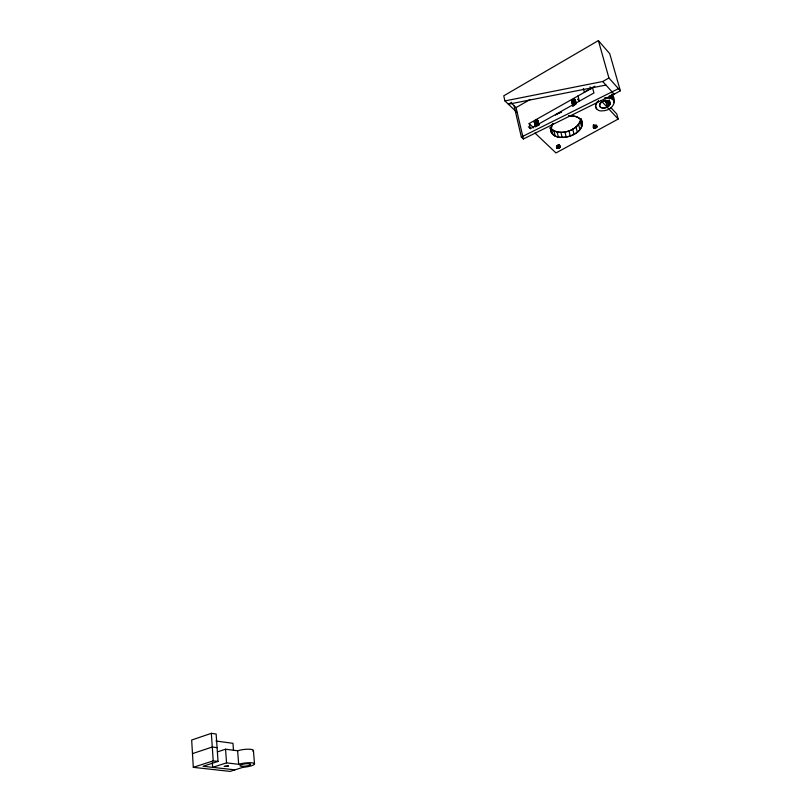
<?xml version="1.0" encoding="UTF-8"?>
<svg xmlns="http://www.w3.org/2000/svg" width="812" height="812" viewBox="0 0 812 812"><rect width="100%" height="100%" fill="white"/><g stroke="black" fill="none" stroke-linecap="round" stroke-linejoin="round"><path stroke-width="1.22" d="M537.93 121.891A2.03 1.289 -16.6 0 0 537.229 120.298C535.879 119.74 533.058 121.526 534.783 122.774A2.03 1.289 -16.6 0 1 534.601 121.059A2.03 1.289 -16.6 0 1 537.229 120.298L538.072 120.917L539.077 125.048M581.25 119.303C589.461 137.918 542.213 146.282 552.83 123.962M572.896 104.87L571.607 100.556L574.023 99.206L575.18 99.612L575.14 100.932M550.445 127.748C558.798 137.269 578.377 130.986 580.864 118.846M609.974 104.362C610.959 98.516 601.144 100.221 599.743 104.312C598.83 110.127 608.543 108.412 609.974 104.362L608.99 100.84M612.055 94.03C617.932 102.911 611.365 110.787 602.057 110.858C595.998 111.853 593.146 104.109 598.495 101.003M537.889 121.952L538.072 120.917M536.661 120.237L537.92 125.403L535.504 126.763L534.255 121.597M574.023 99.206L575.383 104.403L572.967 105.763L571.607 100.556M560.067 147.216C559.326 141.389 552.749 151.276 560.067 147.216L559.559 145.186M596.779 127.119C596.292 121.282 589.471 131.148 596.779 127.119L596.221 125.068M514.037 105.651L521.345 137.055L523.385 138.953L614.197 94.192L620.338 90.771L609.751 53.724L598.383 40.6L503.755 95.816L504.922 100.921L517.244 112.655M511.661 102.322L508.383 104.22L605.945 85.067M523.385 138.953L516.056 107.6L530.124 99.511M504.922 100.921L602.717 81.504L608.929 77.993L598.383 40.6M594.831 86.204L584.356 92.111L583.381 88.478M530.388 128.682L529.16 123.515L592.527 87.747L593.948 92.964L530.388 128.682L528.368 126.763M618.47 88.67L521.345 137.055M610.888 107.62L616.734 113.944L618.176 119.059L555.987 152.94L534.956 133.016M557.387 113.883L561.234 112.137M234.962 769.857L203.081 766.274L218.032 761.423L216.134 734.007L211.353 733.327L191.662 740.036L193.307 767.34L230.09 771.4L243.062 767.279A9.5 2.03 -7.1 0 0 254.186 763.422A9.5 2.03 -7.1 0 0 238.677 764.295L226.548 762.874L212.653 767.35L212.318 762.407M192.474 753.617L212.277 747.02L217.078 747.649M217.494 751.871L225.553 749.212L237.632 750.775A9.46 2.111 -7 0 1 249.111 749.212A9.46 2.111 -7 0 1 252.928 751.232M193.307 767.34L213.221 760.854L218.032 761.423M605.275 97.937C608.401 97.43 612.593 97.785 614.045 101.084M568.745 116.035C573.536 115.466 579.494 116.623 581.788 121.364M215.941 741.011L232.963 743.325L233.501 750.521M529.16 123.515L533.728 127.86M511.458 103.195L516.056 107.6M596.089 127.728L595.511 125.647M577.454 99.115L579.392 101.145L578.012 95.928M600.91 100.465L618.176 119.059M604.209 100.394L605.884 102.2M602.717 81.504L614.197 94.192M608.929 77.993L620.338 90.771M611.923 94.456L614.237 102.677M611.7 94.314L613.212 99.703A9.724 6.049 -19.5 0 0 604.372 98.13M610.908 95.4L611.812 98.638M609.335 95.806L609.934 97.968M609.233 99.866L610.218 103.388M608.066 100.637L609.376 105.327M606.848 100.363L608.472 106.22M605.376 99.957L607.335 106.991M590.08 86.823L590.72 89.188M595.906 125.383L596.465 127.423M595.044 125.86L595.592 127.9M594.272 124.967L595.105 128.032M593.785 125.007L594.617 128.073M593.339 124.967L594.161 128.032M593.237 125.86L593.785 127.9M581.138 119.871L582.224 123.982M575.18 99.612L576.276 103.774M575.343 100.576L576.165 103.703M574.876 99.389L575.972 103.55M574.48 99.247L575.576 103.418M580.225 121.648L581.575 126.773M573.516 99.247L574.886 104.454M573.008 99.379L574.378 104.586M572.541 99.592L573.901 104.799M572.135 99.876L573.495 105.083M578.57 124.439L579.91 129.555M571.81 100.211L573.17 105.408M571.536 100.911L572.947 106.443M576.012 127.017L577.342 132.133M572.724 129.22L574.043 134.335M568.938 130.915L570.247 136.02M564.908 131.97L566.208 137.076M560.889 132.336L562.178 137.451M557.154 131.98L558.433 137.096M558.991 144.475L559.752 147.53M558.595 144.749L559.356 147.794M558.128 144.952L558.889 147.997M557.631 145.084L558.382 148.129M553.936 130.925L555.215 136.04M557.387 146.15L557.885 148.18M556.92 146.099L557.428 148.139M556.524 145.977L557.032 148.007M551.48 129.23L552.749 134.356M550.171 127.504L550.678 129.565M550.181 128.042L551.196 132.153M537.869 120.633L538.874 124.774M537.554 120.42L538.64 125.048M537.148 120.277L538.143 124.419M536.153 120.277L537.402 125.454M535.646 120.409L536.894 125.586M535.169 120.633L536.417 125.799M534.763 120.917L536.001 126.083M534.448 121.242L535.697 126.408M253.415 750.491L254.521 763.919M242.991 766.447L243.062 767.279M237.632 750.775L238.677 764.295M225.553 749.212L226.548 762.874M211.353 733.327L213.221 760.854M596.566 108.93A9.724 6.049 -19.5 0 1 598.586 100.932M535.544 126.662A2.03 1.279 -16.5 0 1 537.92 125.403M573.008 105.661A2.01 1.269 -18.4 0 1 575.251 104.413M568.583 115.964A16.23 10.089 -17.6 0 1 581.636 126.621A16.23 10.089 -17.6 0 1 560.107 137.35A16.23 10.089 -17.6 0 1 553.023 123.708M580.874 118.593A16.199 10.13 -17.7 0 1 568.075 131.199A16.199 10.13 -17.7 0 1 550.506 128.073M555.499 115.071A16.199 10.13 -17.7 0 1 561.599 112.015M572.805 101.926A2 1.269 -18.5 0 1 571.689 100.394A2 1.269 -18.5 0 1 574.317 99.226A2 1.269 -18.5 0 1 575.18 100.871M224.295 766.437L228.355 765.99L224.295 766.437M602.92 108.057A5.552 3.461 -19.5 0 0 610.167 102.688A5.552 3.461 -19.5 0 0 601.509 102.221A5.552 3.461 -19.5 0 0 602.92 108.057M557.712 148.17A1.979 1.208 -16.8 0 0 560.31 146.343A1.979 1.208 -16.8 0 0 557.194 146.14A1.979 1.208 -16.8 0 0 557.712 148.17M594.567 128.073A1.959 1.198 -18.5 0 0 597.033 126.154A1.959 1.198 -18.5 0 0 593.917 126.104A1.959 1.198 -18.5 0 0 594.567 128.073M242.341 766.325A5.43 1.167 -7.1 0 0 250.634 764.417A5.43 1.167 -7.1 0 0 242.778 764.254A5.43 1.167 -7.1 0 0 242.341 766.325"/></g></svg>
